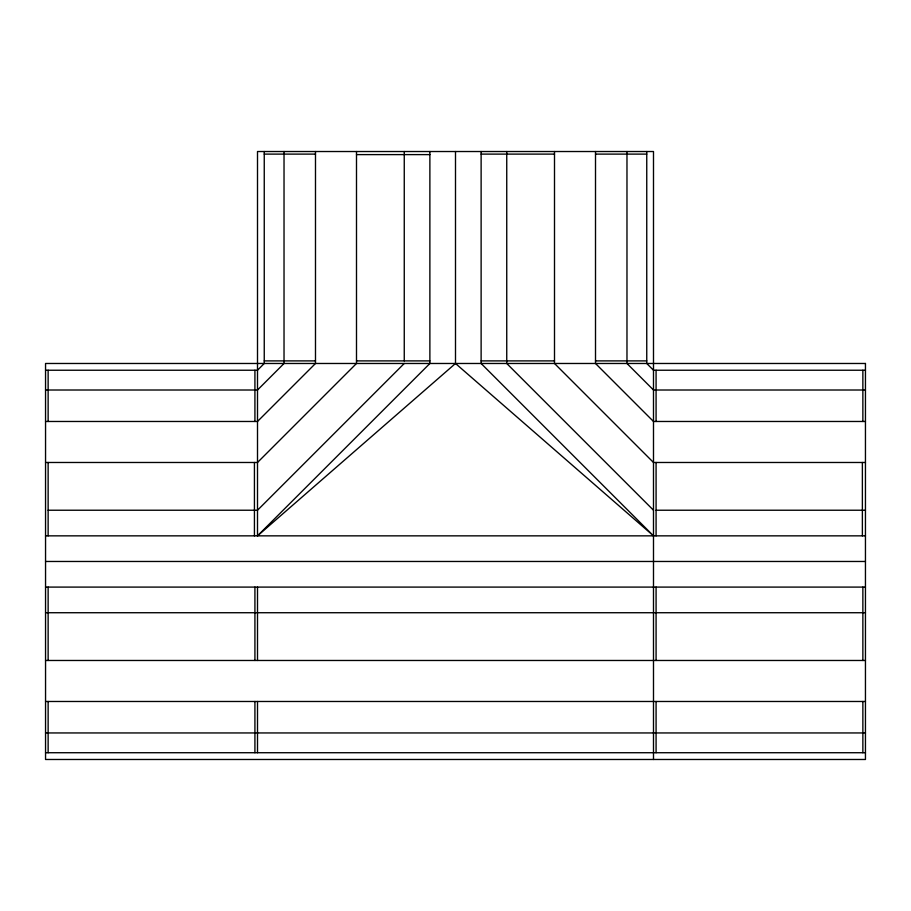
<?xml version="1.0" encoding="UTF-8"?>
<svg xmlns="http://www.w3.org/2000/svg" width="911" height="911" viewBox="0 0 911 911"><rect width="100%" height="100%" fill="white"/><g stroke="black" fill="none" stroke-linecap="round" stroke-linejoin="round"><path stroke-width="1.37" d="M404.256 363.478L257.506 510.228L48.135 510.228M653.494 759.478L653.494 151.522L257.506 151.522L257.506 535.85L429.878 363.478L429.878 151.522M257.506 535.85L455.5 363.478L455.5 151.522M264.247 154.107L315.491 154.107M481.122 154.107L554.503 154.107M595.509 154.107L646.753 154.107M356.497 154.608L429.878 154.608M264.247 360.893L315.491 360.893M356.497 360.893L429.878 360.893M481.122 360.893L554.503 360.893M595.509 360.893L646.753 360.893M45.55 370.23L257.506 370.23L264.247 363.478L264.247 151.522M865.45 370.23L653.494 370.23L646.753 363.478L646.753 151.522M45.55 390.01L257.506 390.01L284.027 363.478L284.027 151.522M865.45 390.01L653.494 390.01L626.973 363.478L626.973 151.522M45.55 421.474L257.506 421.474L315.491 363.478L315.491 151.522M865.45 421.474L653.494 421.474L595.509 363.478L595.509 151.522M45.55 462.481L257.506 462.481L356.497 363.478L356.497 151.522M865.45 462.481L653.494 462.481L554.503 363.478L554.503 151.522M656.079 510.228L865.45 510.228M45.55 535.85L865.45 535.85M45.55 561.472L865.45 561.472M45.55 587.094L865.45 587.094M45.55 612.727L865.45 612.727M45.55 660.475L865.45 660.475M45.55 701.481L865.45 701.481M45.55 732.945L865.45 732.945M45.55 752.725L865.45 752.725M455.5 363.478L653.494 535.85L481.122 363.478L481.122 151.522M653.494 510.228L506.744 363.478L506.744 151.522M862.865 370.23L862.865 421.474M862.865 587.094L862.865 660.475M862.865 701.481L862.865 752.725M862.375 462.481L862.375 535.85M656.079 370.23L656.079 421.474M656.079 462.481L656.079 535.85M656.079 587.094L656.079 660.475M656.079 701.481L656.079 752.725M404.256 151.522L404.256 360.893M257.506 587.094L257.506 660.475M257.506 701.481L257.506 752.725M254.921 370.23L254.921 421.474M254.921 587.094L254.921 660.475M254.921 701.481L254.921 752.725M254.431 462.481L254.431 535.85M48.135 370.23L48.135 421.474M48.135 462.481L48.135 535.85M48.135 587.094L48.135 660.475M48.135 701.481L48.135 752.725M865.45 363.478L45.55 363.478L45.55 759.478L865.45 759.478L865.45 363.478"/></g></svg>
